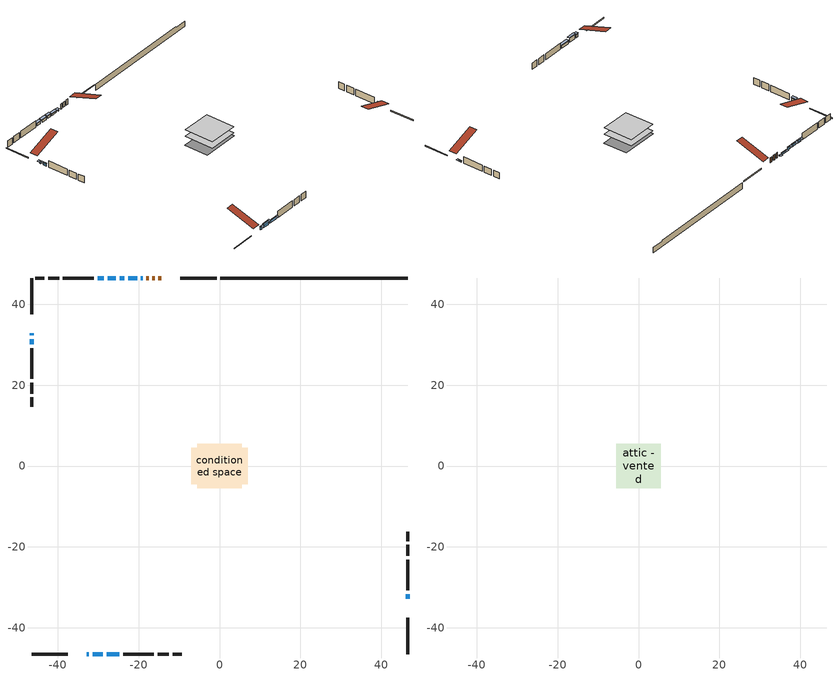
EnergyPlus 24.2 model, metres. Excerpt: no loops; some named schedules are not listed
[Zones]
conditioned space
 floor adiabatic (AdiabaticFloorConstruction): -5.5,-5.5 -5.5,5.5 5.5,5.5 5.5,-5.5 z0.87
 floor foundation (Slab1 construction): -7.04,-4.53 -7.04,4.53 7.04,4.53 7.04,-4.53 z-1.47
 wall outside (RimJoist1 construction): -0.69,46.52 -9.69,46.52 / -46.52,-46.52 -37.52,-46.52 / -46.52,46.52 -46.52,37.52 / 46.52,-46.52 46.52,-37.52 z0.87:1.17
 wall outside (AdiabaticWallConstruction 1): -14.37,46.52 -15.1,46.52 / -16.03,46.52 -16.62,46.52 / -17.55,46.52 -18.11,46.52 z0.87:2.9
 wall outside (AdiabaticWallConstruction): -19.04,46.52 -19.45,46.52 z0.87:1.08; -32.84,-46.52 -32.31,-46.52 z0.87:2.07; -31.38,-46.52 -28.89,-46.52 z0.87:2.45; 46.52,-32.84 46.52,-31.73 / -20.38,46.52 -22.59,46.52 z0.87:1.33; -46.52,32.84 -46.52,32.31 z0.87:1.76; -46.52,31.38 -46.52,30.11 z0.87:1.84; -23.52,46.52 -24.74,46.52 / -25.67,46.52 -27.65,46.52 / -28.58,46.52 -30.18,46.52 z0.87:1.81; -27.96,-46.52 -24.76,-46.52 z0.87:1.79
 wall outside (Wall1 construction): -31.11,46.52 -38.73,46.52 / -23.83,-46.52 -16.21,-46.52 / -46.52,29.18 -46.52,21.56 / 46.52,-30.8 46.52,-23.19 z0.87:3.31
 wall outside (Wall2 construction): -39.65,46.52 -42.4,46.52 / -15.29,-46.52 -12.54,-46.52 / -46.52,20.63 -46.52,17.89 / 46.52,-22.26 46.52,-19.52 z0.87:3.31
 wall outside (Wall3 construction): -43.33,46.52 -45.59,46.52 / -11.61,-46.52 -9.35,-46.52 / -46.52,16.96 -46.52,14.7 / 46.52,-18.59 46.52,-16.33 z0.87:3.31
 wall foundation (FoundationWall1 construction): 0.24,46.52,-1.47 0.24,46.52,0.87 41.89,46.52,0.87 41.89,46.52,0.54 46.52,46.52,0.54 46.52,46.52,-1.47
 window (WindowConstruction 6): -19.04,46.52 -19.45,46.52 z0.87:1.07
 window (WindowConstruction 8): -32.84,-46.52 -32.31,-46.52 z0.87:2.06
 window (WindowConstruction 5): -31.38,-46.52 -28.89,-46.52 z0.87:2.45
 window (WindowConstruction 9): 46.52,-32.84 46.52,-31.73 z0.87:1.33
 window (WindowConstruction 10): -20.38,46.52 -22.59,46.52 z0.87:1.33
 window (WindowConstruction 7): -46.52,32.84 -46.52,32.31 z0.87:1.76
 window (WindowConstruction): -46.52,31.38 -46.52,30.11 z0.87:1.84
 window (WindowConstruction 1): -23.52,46.52 -24.74,46.52 z0.87:1.81
 window (WindowConstruction 2): -25.67,46.52 -27.65,46.52 z0.87:1.81
 window (WindowConstruction 3): -28.58,46.52 -30.18,46.52 z0.87:1.81
 window (WindowConstruction 4): -27.96,-46.52 -24.76,-46.52 z0.87:1.78
 door (Door): -14.37,46.52 -15.1,46.52 z0.87:2.9
 door (Door 1): -16.03,46.52 -16.62,46.52 z0.87:2.9
 door (Door 2): -17.55,46.52 -18.11,46.52 z0.87:2.9
 ceiling adiabatic (AdiabaticFloorConstruction): 5.5,-5.5 5.5,5.5 -5.5,5.5 -5.5,-5.5 z0.87
attic - vented
 floor to conditioned space (Floor1 construction Reversed): -5.49,-5.49 -5.49,5.49 5.49,5.49 5.49,-5.49 z3.31
 roof outside (Roof1 construction): -13.44,46.52,3.31 -13.44,35.81,6.88 -10.62,35.81,6.88 -10.62,46.52,3.31; -33.77,-46.52,3.31 -33.77,-35.81,6.88 -36.59,-35.81,6.88 -36.59,-46.52,3.31; -46.52,33.77,3.31 -35.81,33.77,6.88 -35.81,36.59,6.88 -46.52,36.59,3.31; 46.52,-33.77,3.31 35.81,-33.77,6.88 35.81,-36.59,6.88 46.52,-36.59,3.31
shading: -19.75,46.52 -18.74,46.52 -18.74,47.43 -19.75,47.43 z1.37; -32.01,-46.52 -33.14,-46.52 -33.14,-47.43 -32.01,-47.43 z2.36; -28.59,-46.52 -31.68,-46.52 -31.68,-47.43 -28.59,-47.43 z2.74; 46.52,-31.44 46.52,-33.14 47.43,-33.14 47.43,-31.44 z1.63; -22.89,46.52 -20.08,46.52 -20.08,47.43 -22.89,47.43 z1.63; -46.52,32.01 -46.52,33.14 -47.43,33.14 -47.43,32.01 z2.06; -46.52,29.81 -46.52,31.68 -47.43,31.68 -47.43,29.81 z2.13; -25.04,46.52 -23.22,46.52 -23.22,47.43 -25.04,47.43 z2.11; -27.95,46.52 -25.37,46.52 -25.37,47.43 -27.95,47.43 z2.11; -30.48,46.52 -28.28,46.52 -28.28,47.43 -30.48,47.43 z2.11; -24.46,-46.52 -28.26,-46.52 -28.26,-47.43 -24.46,-47.43 z2.08
[Building]
Building 1: Terrain=Suburbs
[Site:Location]
Moncton Intl AP_NB: Latitude {deg}=46.11; Longitude {deg}=-64.68; Time Zone {hr}=-4; Elevation {m}=71; Keep Site Location Information=Yes
[Site:GroundTemperature:Shallow]
1.33672, -0.726403, -0.891626, 0.0874321, 4.0178, 7.92987, 11.3214, 13.4699, 13.6524, 11.905, 8.59993, 4.80787
[Site:WaterMainsTemperature]
Calculation Method=Schedule; Temperature Schedule=mains temperature schedule
[Material] Roughness=Rough; Thermal Absorptance=0.9
Name | Thickness {m} | Conductivity {W/m-K} | Density {kg/m3} | Specific Heat {J/kg-K} | Solar Absorptance | Visible Absorptance
asphalt or fiberglass shingles | 0.00635 | 0.162714 | 1121.4 | 1465.45 | 0.4 | 0.4
ceiling loosefill ins | 0.169333 | 0.0480833 | 16.02 | 1046.75 | 0.7 | 0.7
ceiling stud and cavity | 0.1397 | 0.0979471 | 65.682 | 1177.47 | 0.7 | 0.7
concrete 4.0 in. | 0.1016 | 1.803125 | 2242.8 | 837.4 | 0.7 | 0.7
concrete 8.0 in. | 0.2032 | 1.803125 | 2242.8 | 837.4 | 0.7 | 0.7
door material | 0.04445 | 0.188738 | 512.64 | 1214.23 | 0.7 | 0.7
door material 1 | 0.04445 | 0.0451087 | 512.64 | 1214.23 | 0.7 | 0.7
exterior vertical ins | 0.00252284 | 0.029427 | 32.04 | 1214.23 | 0.7 | 0.7
floor covering | 0.0127 | 0.0433444 | 54.468 | 1339.84 | 0.6 | 0.6
floor rigid ins; wall rigid ins | 0.512978 | 0.029427 | 32.04 | 1214.23 | 0.7 | 0.7
floor stud and cavity | 0.1397 | 1.75129 | 37.0049 | 1207.88 | 0.7 | 0.7
furniture material conditioned space 1 | 0.1524 | 0.115458 | 640.8 | 1214.23 | 0.6 | 0.6
gypsum board | 0.0127 | 0.160291 | 801 | 837.4 | 0.6 | 0.6
gypsum board 1 | 0.0127 | 0.160291 | 801 | 837.4 | 0.7 | 0.7
osb sheathing 0.5 in. | 0.0127 | 0.115458 | 512.64 | 1214.23 | 0.7 | 0.7
osb sheathing 0.75 in. | 0.01905 | 0.115458 | 512.64 | 1214.23 | 0.7 | 0.7
osb sheathing 2.0 in. | 0.0508 | 0.115458 | 512.64 | 1214.23 | 0.7 | 0.7
rim joist rigid ins | 0.051816 | 0.029427 | 32.04 | 1214.23 | 0.7 | 0.7
rim joist stud and cavity | 0.0508 | 0.0426409 | 125.044 | 1163.47 | 0.6 | 0.6
wall stud and cavity | 0.1397 | 0.0779355 | 139.0536 | 1170.24 | 0.7 | 0.7
wall stud and cavity 1 | 0.1397 | 0.114156 | 139.0536 | 1170.24 | 0.7 | 0.7
wall stud and cavity 2 | 0.1397 | 0.0835141 | 139.0536 | 1170.24 | 0.7 | 0.7
wall stud and cavity 3 | 0.0889 | 0.380278 | 52.3479 | 1209.89 | 0.7 | 0.7
wall stud and cavity 4 | 0.0889 | 0.391764 | 83.0341 | 1211.67 | 0.7 | 0.7
wood siding | 0.0254 | 0.102417 | 544.68 | 1172.36 | 0.4 | 0.4
wood siding 1; wood siding 2; wood siding 3 | 0.0254 | 0.102417 | 544.68 | 1172.36 | 0.7 | 0.7
[WindowMaterial:SimpleGlazingSystem]
Name | U-Factor {W/m2-K} | Solar Heat Gain Coefficient
WindowMaterial | 2.09178 | 0.61
WindowMaterial 1 | 2.336497 | 0.51
WindowMaterial 2 | 2.40123 | 0.49
WindowMaterial 3 | 2.2695 | 0.53
WindowMaterial 4 | 2.18773 | 0.56
WindowMaterial 5 | 2.88329 | 0.7
WindowMaterial 6 | 3.77076 | 0.33
WindowMaterial 7 | 2.27517 | 0.55
WindowMaterial 8 | 2.23884 | 0.57
WindowMaterial 9 | 4.56 | 0.5
[Construction]
AdiabaticFloorConstruction: floor stud and cavity, floor rigid ins, osb sheathing 0.75 in., floor covering
AdiabaticWallConstruction: wood siding 2, wall rigid ins, wall stud and cavity 3, gypsum board
AdiabaticWallConstruction 1: wood siding 3, wall rigid ins, wall stud and cavity 3, gypsum board
Door: door material
Door 1; Door 2: door material 1
Floor1 construction Reversed: gypsum board, ceiling stud and cavity, ceiling loosefill ins
FoundationWall1 construction: concrete 8.0 in., gypsum board 1
furniture construction conditioned space 1: furniture material conditioned space 1
PartitionWallConstruction: gypsum board, wall stud and cavity 4, gypsum board
RimJoist1 construction: wood siding 1, rim joist rigid ins, osb sheathing 2.0 in., rim joist stud and cavity
Roof1 construction: asphalt or fiberglass shingles
Slab1 construction: concrete 4.0 in.
Wall1 construction: wood siding, osb sheathing 0.5 in., wall stud and cavity, gypsum board
Wall2 construction: wood siding, osb sheathing 0.5 in., wall stud and cavity 1, gypsum board
Wall3 construction: wood siding, osb sheathing 0.5 in., wall stud and cavity 2, gypsum board
WindowConstruction: WindowMaterial
WindowConstruction 1: WindowMaterial 1
WindowConstruction 10; WindowConstruction 9: WindowMaterial 9
WindowConstruction 2: WindowMaterial 2
WindowConstruction 3: WindowMaterial 3
WindowConstruction 4: WindowMaterial 4
WindowConstruction 5: WindowMaterial 5
WindowConstruction 6: WindowMaterial 6
WindowConstruction 7: WindowMaterial 7
WindowConstruction 8: WindowMaterial 8
[Zone] Multiplier=1; Part of Total Floor Area=Yes
Name | Volume {m3}
attic - vented | 69.9499
conditioned space | 559.8
[Space]
Name | Zone | Volume {m3}
attic - vented 1 | attic - vented | 69.9499
conditioned space 1 | conditioned space | 559.8
[ZoneInfiltration:EffectiveLeakageArea]
infil attic - vented 1: Zone or Space=attic - vented 1; Schedule=Always On Discrete; Effective Air Leakage Area {cm2}=4262.47; Stack Coefficient=0.000248109; Wind Coefficient=1.06424e-05
[ZoneMixing]
whole house fan mix: Zone or Space=attic - vented; Schedule=Always On Continuous; Design Flow Rate Calculation Method=Flow/Zone; Design Flow Rate {m3/s}=0; Source Zone or Space=conditioned space
[SurfaceProperty:ExposedFoundationPerimeter]
Slab1: Exposed Perimeter Calculation Method=TotalExposedPerimeter; Total Exposed Perimeter {m}=46.28
[InternalMass] Zone or ZoneList=conditioned space; Space or SpaceList=conditioned space 1
Name | Construction | Surface Area {m2}
furniture mass conditioned space 1 | furniture construction conditioned space 1 | 99.3659
partition wall mass | PartitionWallConstruction | 248.415
[Lights]
interior lighting: Zone or ZoneList or Space or SpaceList=conditioned space 1; Schedule=interior lighting schedule; Design Level Calculation Method=LightingLevel; Lighting Level {W}=343.2; Return Air Fraction=0; Fraction Radiant=0.6; Fraction Visible=0.2; Fraction Replaceable=1
[People]
occupants: Zone or ZoneList or Space or SpaceList=conditioned space 1; Number of People Schedule=occupants schedule; Number of People Calculation Method=People; Number of People=3; Fraction Radiant=0.314171; Sensible Heat Fraction=0.56303; Activity Level Schedule=occupants activity schedule; Carbon Dioxide Generation Rate {m3/s-W}=0; Enable ASHRAE 55 Comfort Warnings=No; Mean Radiant Temperature Calculation Type=EnclosureAveraged
[ElectricEquipment] Zone or ZoneList or Space or SpaceList=conditioned space 1; Design Level Calculation Method=EquipmentLevel
Name | Schedule | Design Level {W} | Fraction Latent | Fraction Radiant | Fraction Lost
clothes dryer | clothes dryer schedule | 140.772 | 0.015 | 0.081 | 0.85
clothes washer | clothes washer schedule | 32.1985 | 0.03 | 0.162 | 0.7
cooking range | cooking range schedule | 215.147 | 0.08 | 0.432 | 0.2
dishwasher | dishwasher schedule | 66.8632 | 0.3 | 0.18 | 0.4
fridge | fridge schedule | 72.9452 | 0 | 0.6 | 0
mech vent bath fan 0 | mech vent bath fan 0 schedule | 25.1 | 0 | 0 | 1
mech vent bath fan 1 | mech vent bath fan 1 schedule | 25.1 | 0 | 0 | 1
mech vent house fan | mech vent house fan schedule | 0 | 0 | 0 | 1
mech vent house fan cfis | mech vent house fan cfis schedule | 0 | 0 | 0 | 0
misc plug loads | misc plug loads schedule | 494.7 | 0.045 | 0.513 | 0.1
whole house fan | Always On Discrete | 0 | 0 | 0 | 1
[OtherEquipment] Zone or ZoneList or Space or SpaceList=conditioned space 1; Design Level Calculation Method=EquipmentLevel
Name | Fuel Type | Schedule | Design Level {W} | Fraction Latent | Fraction Radiant | Fraction Lost
clothes dryer 1 | Electricity | clothes dryer schedule | 0 | 0.015 | 0.081 | 0.85
cooking range 1 | Electricity | cooking range schedule | 0 | 0.08 | 0.432 | 0.2
general water use latent | None | general water use schedule | 62.594 | 1 | 0 | 0
general water use sensible | None | general water use schedule | -61.6891 | 0 | 0.6 | 0
mech vent house fan latent load | None | Always On Discrete | 0 | 1 | 0 | 0
mech vent house fan sensible load | None | Always On Discrete | 0 | 0 | 0 | 0
water heater energy adjustment1 | Electricity | Always On Discrete | 0.01 | 0 | 0 | 1
[ZoneInfiltration:DesignFlowRate] Zone or ZoneList or Space or SpaceList=conditioned space 1; Schedule=Always On Discrete; Design Flow Rate Calculation Method=Flow/Zone; Design Flow Rate {m3/s}=0
infil flow; natural vent flow; whole house fan flow
[AvailabilityManager:Scheduled]
furnace airloop Availability Manager: Schedule=Always On Discrete
[Foundation:Kiva]
Foundation Kiva 1: Initial Indoor Air Temperature {C}=18; Wall Height Above Grade {m}=0.870021; Wall Depth Below Slab {m}=0.2032; Custom Block Material Name 1=exterior vertical ins; Custom Block Depth 1 {m}=2.34001; Custom Block X Position 1 {m}=0.2159; Custom Block Z Position 1 {m}=0
[Foundation:Kiva:Settings]
Soil Conductivity {W/m-K}=0.849921; Soil Density {kg/m3}=1842.3; Soil Specific Heat {J/kg-K}=418.7; Ground Solar Absorptivity=0.9; Ground Thermal Absorptivity=0.9; Ground Surface Roughness {m}=0.03; Far-Field Width {m}=40; Deep-Ground Boundary Condition=ZeroFlux; Deep-Ground Depth {m}=40; Minimum Cell Dimension {m}=0.2; Maximum Cell Growth Coefficient=3; Simulation Timestep=Timestep
[Exterior:Lights]
exterior lighting: Schedule=exterior lighting schedule; Design Level {W}=75.6
[EnergyManagementSystem:GlobalVariable]
furnace_airloop_Fan_RTF
infil_program_Qfan
infil_program_Qinf
natural_vent_program_Qnv
natural_vent_program_Qwhf
[EnergyManagementSystem:Sensor]
Name | Output:Variable or Output:Meter Index Key | Output:Variable or Output:Meter
airflow_gain | infil flow | Infiltration Sensible Heat Gain Energy
airflow_gain_1 | natural vent flow | Infiltration Sensible Heat Gain Energy
airflow_gain_2 | whole house fan flow | Infiltration Sensible Heat Gain Energy
airflow_loss | infil flow | Infiltration Sensible Heat Loss Energy
airflow_loss_1 | natural vent flow | Infiltration Sensible Heat Loss Energy
airflow_loss_2 | whole house fan flow | Infiltration Sensible Heat Loss Energy
clg_load_cond |  | Cooling:EnergyTransfer:Zone:CONDITIONED SPACE
clg_sp_s; clg_sp_s_1 | cooling setpoint | Schedule Value
clothes_dryer_exhaust_0_sch_s | clothes dryer exhaust 0 schedule | Schedule Value
cool_season | cooling season schedule | Schedule Value
htg_load_cond |  | Heating:EnergyTransfer:Zone:CONDITIONED SPACE
htg_sp_s; htg_sp_s_1 | heating setpoint | Schedule Value
ig_ee_conv | clothes dryer | Electric Equipment Convective Heating Energy
ig_ee_conv_2 | cooking range | Electric Equipment Convective Heating Energy
ig_ee_conv_4 | fridge | Electric Equipment Convective Heating Energy
ig_ee_conv_5 | misc plug loads | Electric Equipment Convective Heating Energy
ig_ee_conv_6 | whole house fan | Electric Equipment Convective Heating Energy
ig_ee_rad | clothes dryer | Electric Equipment Radiant Heating Energy
ig_ee_rad_2 | cooking range | Electric Equipment Radiant Heating Energy
ig_ee_rad_4 | fridge | Electric Equipment Radiant Heating Energy
ig_ee_rad_5 | misc plug loads | Electric Equipment Radiant Heating Energy
ig_ee_rad_6 | whole house fan | Electric Equipment Radiant Heating Energy
ig_lgt_conv | interior lighting | Lights Convective Heating Energy
ig_lgt_rad | interior lighting | Lights Radiant Heating Energy
ig_lgt_vis | interior lighting | Lights Visible Radiation Heating Energy
ig_oe_conv | clothes dryer 1 | Other Equipment Convective Heating Energy
ig_oe_conv_1 | cooking range 1 | Other Equipment Convective Heating Energy
ig_oe_conv_2 | general water use latent | Other Equipment Convective Heating Energy
ig_oe_conv_3 | general water use sensible | Other Equipment Convective Heating Energy
ig_oe_conv_4 | water heater energy adjustment1 | Other Equipment Convective Heating Energy
ig_oe_rad | clothes dryer 1 | Other Equipment Radiant Heating Energy
ig_oe_rad_1 | cooking range 1 | Other Equipment Radiant Heating Energy
ig_oe_rad_2 | general water use latent | Other Equipment Radiant Heating Energy
ig_oe_rad_3 | general water use sensible | Other Equipment Radiant Heating Energy
ig_oe_rad_4 | water heater energy adjustment1 | Other Equipment Radiant Heating Energy
ig_ppl_conv | occupants | People Convective Heating Energy
ig_ppl_rad | occupants | People Radiant Heating Energy
im_conv | furniture mass conditioned space 1 | Surface Inside Face Convection Heat Gain Energy
im_conv_1 | partition wall mass | Surface Inside Face Convection Heat Gain Energy
im_ig | furniture mass conditioned space 1 | Surface Inside Face Internal Gains Radiation Heat Gain Energy
im_ig_1 | partition wall mass | Surface Inside Face Internal Gains Radiation Heat Gain Energy
im_lgt | furniture mass conditioned space 1 | Surface Inside Face Lights Radiation Heat Gain Energy
im_lgt_1 | partition wall mass | Surface Inside Face Lights Radiation Heat Gain Energy
im_sol | furniture mass conditioned space 1 | Surface Inside Face Solar Radiation Heat Gain Energy
im_sol_1 | partition wall mass | Surface Inside Face Solar Radiation Heat Gain Energy
im_surf | furniture mass conditioned space 1 | Surface Inside Face Net Surface Thermal Radiation Heat Gain Energy
im_surf_1 | partition wall mass | Surface Inside Face Net Surface Thermal Radiation Heat Gain Energy
mech_vent_bath_fan_0_sch_s | mech vent bath fan 0 schedule | Schedule Value
mech_vent_bath_fan_1_sch_s | mech vent bath fan 1 schedule | Schedule Value
mv_conv | mech vent bath fan 0 | Electric Equipment Convective Heating Energy
mv_conv_1 | mech vent bath fan 1 | Electric Equipment Convective Heating Energy
mv_conv_2 | mech vent house fan | Electric Equipment Convective Heating Energy
mv_conv_3 | mech vent house fan cfis | Electric Equipment Convective Heating Energy
mv_conv_4 | mech vent house fan latent load | Other Equipment Convective Heating Energy
mv_conv_5 | mech vent house fan sensible load | Other Equipment Convective Heating Energy
mv_rad | mech vent bath fan 0 | Electric Equipment Radiant Heating Energy
mv_rad_1 | mech vent bath fan 1 | Electric Equipment Radiant Heating Energy
mv_rad_2 | mech vent house fan | Electric Equipment Radiant Heating Energy
mv_rad_3 | mech vent house fan cfis | Electric Equipment Radiant Heating Energy
mv_rad_4 | mech vent house fan latent load | Other Equipment Radiant Heating Energy
mv_rad_5 | mech vent house fan sensible load | Other Equipment Radiant Heating Energy
natural_vent_s | natural vent schedule | Schedule Value
out_pb_s |  | Site Outdoor Air Barometric Pressure
out_wt_s |  | Site Outdoor Air Humidity Ratio
site_vw_s |  | Site Wind Speed
ss_back_out | Window1 | Surface Window Shortwave from Zone Back Out Window Heat Transfer Rate
ss_back_out_1 | Window11 | Surface Window Shortwave from Zone Back Out Window Heat Transfer Rate
ss_back_out_10 | Window9 | Surface Window Shortwave from Zone Back Out Window Heat Transfer Rate
ss_back_out_2 | Window12 | Surface Window Shortwave from Zone Back Out Window Heat Transfer Rate
ss_back_out_3 | Window13 | Surface Window Shortwave from Zone Back Out Window Heat Transfer Rate
ss_back_out_4 | Window14 | Surface Window Shortwave from Zone Back Out Window Heat Transfer Rate
ss_back_out_5 | Window3 | Surface Window Shortwave from Zone Back Out Window Heat Transfer Rate
ss_back_out_6 | Window4 | Surface Window Shortwave from Zone Back Out Window Heat Transfer Rate
ss_back_out_7 | Window5 | Surface Window Shortwave from Zone Back Out Window Heat Transfer Rate
ss_back_out_8 | Window6 | Surface Window Shortwave from Zone Back Out Window Heat Transfer Rate
ss_back_out_9 | Window8 | Surface Window Shortwave from Zone Back Out Window Heat Transfer Rate
ss_conv | Door1 | Surface Inside Face Convection Heat Gain Energy
ss_conv_1 | Door2 | Surface Inside Face Convection Heat Gain Energy
ss_conv_10 | Window5 | Surface Inside Face Convection Heat Gain Energy
ss_conv_11 | Window6 | Surface Inside Face Convection Heat Gain Energy
ss_conv_12 | Window8 | Surface Inside Face Convection Heat Gain Energy
ss_conv_13 | Window9 | Surface Inside Face Convection Heat Gain Energy
ss_conv_2 | Door3 | Surface Inside Face Convection Heat Gain Energy
ss_conv_3 | Window1 | Surface Inside Face Convection Heat Gain Energy
ss_conv_4 | Window11 | Surface Inside Face Convection Heat Gain Energy
ss_conv_5 | Window12 | Surface Inside Face Convection Heat Gain Energy
ss_conv_6 | Window13 | Surface Inside Face Convection Heat Gain Energy
ss_conv_7 | Window14 | Surface Inside Face Convection Heat Gain Energy
ss_conv_8 | Window3 | Surface Inside Face Convection Heat Gain Energy
ss_conv_9 | Window4 | Surface Inside Face Convection Heat Gain Energy
ss_ig | Door1 | Surface Inside Face Internal Gains Radiation Heat Gain Energy
ss_ig_1 | Door2 | Surface Inside Face Internal Gains Radiation Heat Gain Energy
ss_ig_10 | Window5 | Surface Inside Face Internal Gains Radiation Heat Gain Energy
ss_ig_11 | Window6 | Surface Inside Face Internal Gains Radiation Heat Gain Energy
ss_ig_12 | Window8 | Surface Inside Face Internal Gains Radiation Heat Gain Energy
ss_ig_13 | Window9 | Surface Inside Face Internal Gains Radiation Heat Gain Energy
ss_ig_2 | Door3 | Surface Inside Face Internal Gains Radiation Heat Gain Energy
ss_ig_3 | Window1 | Surface Inside Face Internal Gains Radiation Heat Gain Energy
ss_ig_4 | Window11 | Surface Inside Face Internal Gains Radiation Heat Gain Energy
ss_ig_5 | Window12 | Surface Inside Face Internal Gains Radiation Heat Gain Energy
ss_ig_6 | Window13 | Surface Inside Face Internal Gains Radiation Heat Gain Energy
ss_ig_7 | Window14 | Surface Inside Face Internal Gains Radiation Heat Gain Energy
ss_ig_8 | Window3 | Surface Inside Face Internal Gains Radiation Heat Gain Energy
ss_ig_9 | Window4 | Surface Inside Face Internal Gains Radiation Heat Gain Energy
ss_lgt | Door1 | Surface Inside Face Lights Radiation Heat Gain Energy
ss_lgt_1 | Door2 | Surface Inside Face Lights Radiation Heat Gain Energy
ss_lgt_2 | Door3 | Surface Inside Face Lights Radiation Heat Gain Energy
ss_sol | Door1 | Surface Inside Face Solar Radiation Heat Gain Energy
ss_sol_1 | Door2 | Surface Inside Face Solar Radiation Heat Gain Energy
ss_sol_2 | Door3 | Surface Inside Face Solar Radiation Heat Gain Energy
ss_surf | Door1 | Surface Inside Face Net Surface Thermal Radiation Heat Gain Energy
ss_surf_1 | Door2 | Surface Inside Face Net Surface Thermal Radiation Heat Gain Energy
ss_surf_10 | Window5 | Surface Inside Face Net Surface Thermal Radiation Heat Gain Energy
ss_surf_11 | Window6 | Surface Inside Face Net Surface Thermal Radiation Heat Gain Energy
ss_surf_12 | Window8 | Surface Inside Face Net Surface Thermal Radiation Heat Gain Energy
ss_surf_13 | Window9 | Surface Inside Face Net Surface Thermal Radiation Heat Gain Energy
ss_surf_2 | Door3 | Surface Inside Face Net Surface Thermal Radiation Heat Gain Energy
ss_surf_3 | Window1 | Surface Inside Face Net Surface Thermal Radiation Heat Gain Energy
ss_surf_4 | Window11 | Surface Inside Face Net Surface Thermal Radiation Heat Gain Energy
ss_surf_5 | Window12 | Surface Inside Face Net Surface Thermal Radiation Heat Gain Energy
ss_surf_6 | Window13 | Surface Inside Face Net Surface Thermal Radiation Heat Gain Energy
ss_surf_7 | Window14 | Surface Inside Face Net Surface Thermal Radiation Heat Gain Energy
ss_surf_8 | Window3 | Surface Inside Face Net Surface Thermal Radiation Heat Gain Energy
ss_surf_9 | Window4 | Surface Inside Face Net Surface Thermal Radiation Heat Gain Energy
ss_trans_in | Window1 | Surface Window Transmitted Solar Radiation Rate
ss_trans_in_1 | Window11 | Surface Window Transmitted Solar Radiation Rate
ss_trans_in_10 | Window9 | Surface Window Transmitted Solar Radiation Rate
ss_trans_in_2 | Window12 | Surface Window Transmitted Solar Radiation Rate
ss_trans_in_3 | Window13 | Surface Window Transmitted Solar Radiation Rate
ss_trans_in_4 | Window14 | Surface Window Transmitted Solar Radiation Rate
ss_trans_in_5 | Window3 | Surface Window Transmitted Solar Radiation Rate
ss_trans_in_6 | Window4 | Surface Window Transmitted Solar Radiation Rate
ss_trans_in_7 | Window5 | Surface Window Transmitted Solar Radiation Rate
ss_trans_in_8 | Window6 | Surface Window Transmitted Solar Radiation Rate
ss_trans_in_9 | Window8 | Surface Window Transmitted Solar Radiation Rate
ss_trans_out | Window1 | Surface Inside Face Initial Transmitted Diffuse Transmitted Out Window Solar Radiation Rate
ss_trans_out_1 | Window11 | Surface Inside Face Initial Transmitted Diffuse Transmitted Out Window Solar Radiation Rate
ss_trans_out_10 | Window9 | Surface Inside Face Initial Transmitted Diffuse Transmitted Out Window Solar Radiation Rate
ss_trans_out_2 | Window12 | Surface Inside Face Initial Transmitted Diffuse Transmitted Out Window Solar Radiation Rate
ss_trans_out_3 | Window13 | Surface Inside Face Initial Transmitted Diffuse Transmitted Out Window Solar Radiation Rate
ss_trans_out_4 | Window14 | Surface Inside Face Initial Transmitted Diffuse Transmitted Out Window Solar Radiation Rate
ss_trans_out_5 | Window3 | Surface Inside Face Initial Transmitted Diffuse Transmitted Out Window Solar Radiation Rate
ss_trans_out_6 | Window4 | Surface Inside Face Initial Transmitted Diffuse Transmitted Out Window Solar Radiation Rate
ss_trans_out_7 | Window5 | Surface Inside Face Initial Transmitted Diffuse Transmitted Out Window Solar Radiation Rate
